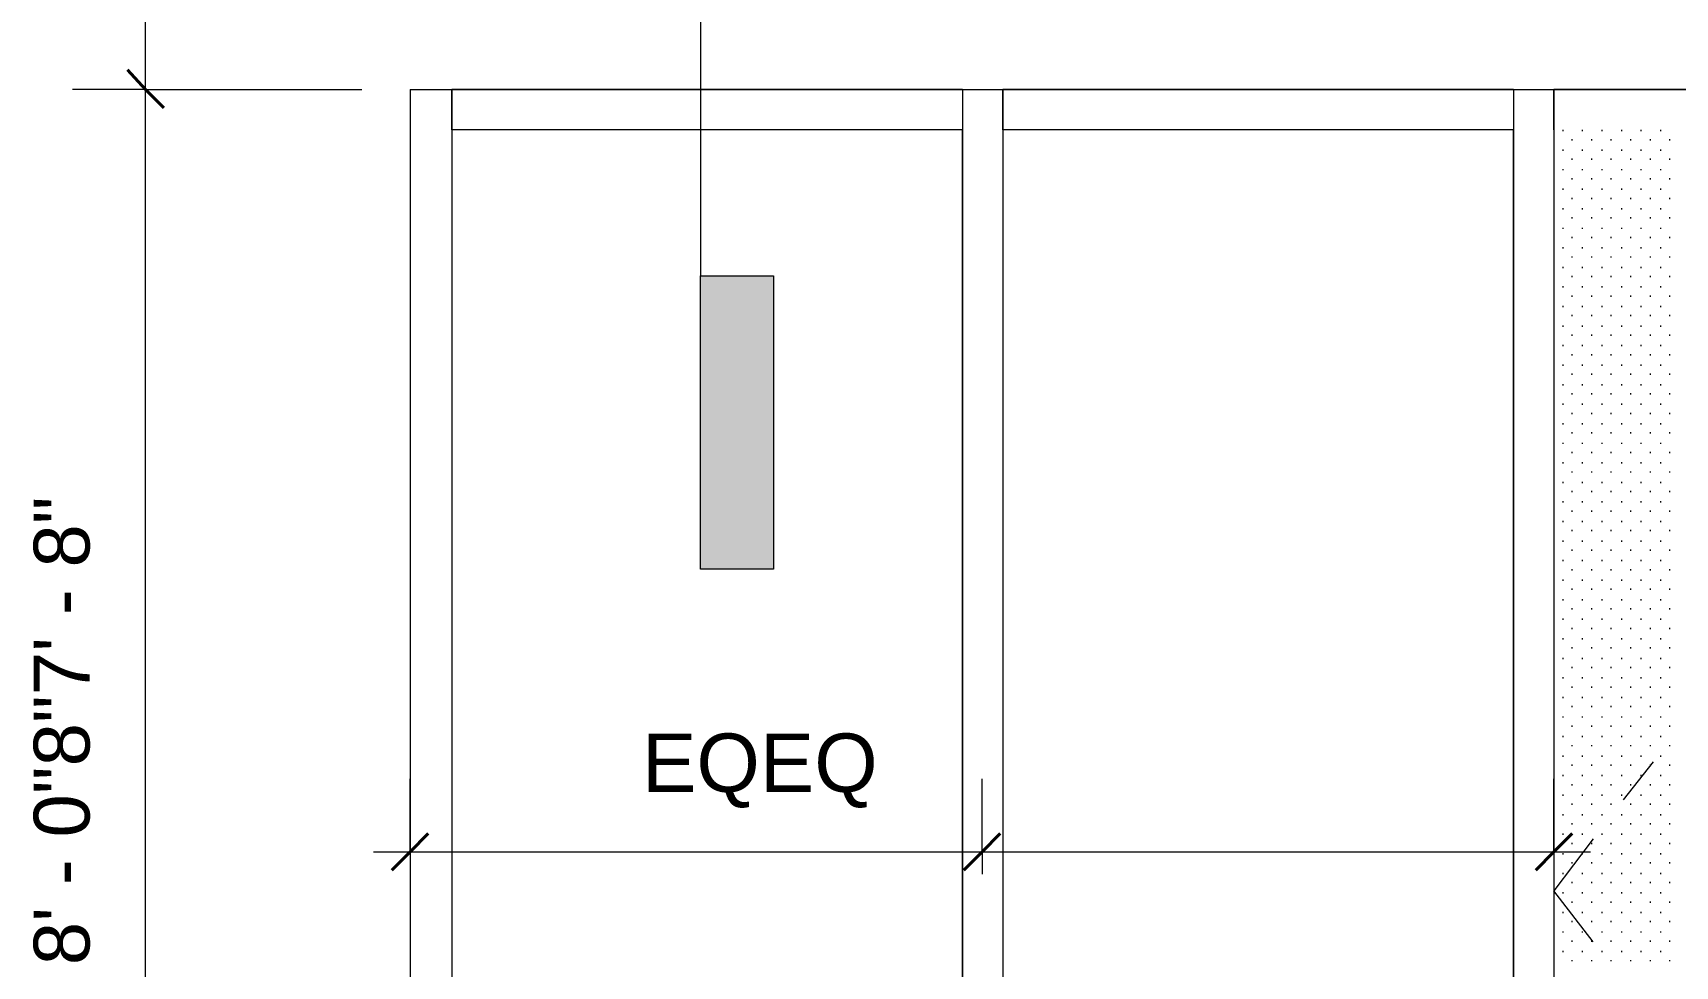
# Model space of a CAD drawing. Header units: inches. Extents: x -6061 to 13621, y -296 to 7483.
# Drawn here: x 12019.4 to 12120.3, y 392.1 to 449.4 of the extents above; entities that cross this region are included whole.
import ezdxf

# ---------------------------------------------------------------- set-up
doc = ezdxf.new("R2010")
doc.units = ezdxf.units.IN
doc.header["$MEASUREMENT"] = 0
doc.layers.get('0').update_dxf_attribs({"linetype": 'CONTINUOUS'})
doc.styles.add('Arial$001H0', font='arial.ttf')

msp = doc.modelspace()

# ---------------------------------------------------------------- hatches: boundary and pattern name
at = {"true_color": 0x000007}
msp.add_hatch(color=7, dxfattribs=at).paths.add_polyline_path([(12060.41818, 416.48877), (12064.90325, 416.48877), (12064.90325, 434.50913), (12060.41818, 434.50913)])

# ---------------------------------------------------------------- linework, layer by layer
at = {"color": 7, "linetype": 'Continuous', "lineweight": 9, "true_color": 0x000007}
for p, q in [((12060.41818, 468.14714), (12060.41818, 434.50913)), ((12026.29963, 445.96207), (12026.29963, 453.97112)), ((12026.29963, 445.96207), (12021.81456, 445.96207)), ((12026.29963, 347.69103), (12026.29963, 445.96207)), ((12026.29963, 445.96207), (12039.59465, 445.96207)), ((12042.558, 445.96207), (12045.1209, 445.96207)), ((12042.558, 445.96207), (12042.558, 349.93356)), ((12045.1209, 443.47926), (12045.1209, 445.96207)), ((12076.51637, 445.96207), (12045.1209, 445.96207)), ((12045.1209, 445.96207), (12045.1209, 349.93356)), ((12076.51637, 445.96207), (12076.51637, 443.47926)), ((12076.51637, 445.96207), (12078.99918, 445.96207)), ((12076.51637, 445.96207), (12076.51637, 349.93356)), ((12078.99918, 443.47926), (12078.99918, 445.96207)), ((12110.39465, 445.96207), (12078.99918, 445.96207)), ((12078.99918, 445.96207), (12078.99918, 349.93356)), ((12110.39465, 445.96207), (12112.87746, 445.96207)), ((12110.39465, 445.96207), (12110.39465, 349.93356)), ((12110.39465, 445.96207), (12110.39465, 443.47926)), ((12112.87746, 443.47926), (12112.87746, 445.96207)), ((12148.91818, 445.96207), (12112.87746, 445.96207)), ((12112.87746, 445.96207), (12112.87746, 349.93356)), ((12076.51637, 443.47926), (12045.1209, 443.47926)), ((12076.51637, 443.47926), (12045.1209, 443.47926)), ((12045.1209, 443.47926), (12045.1209, 352.49646)), ((12076.51637, 352.49646), (12076.51637, 443.47926)), ((12110.39465, 443.47926), (12078.99918, 443.47926)), ((12078.99918, 443.47926), (12078.99918, 352.49646)), ((12110.39465, 443.47926), (12078.99918, 443.47926)), ((12110.39465, 352.49646), (12110.39465, 443.47926)), ((12112.87746, 443.47926), (12112.87746, 349.93356)), ((12060.41818, 416.48877), (12060.41818, 434.50913)), ((12060.41818, 434.50913), (12064.90325, 434.50913)), ((12064.90325, 434.50913), (12064.90325, 416.48877)), ((12064.90325, 416.48877), (12060.41818, 416.48877)), ((12118.96433, 404.63537), (12117.12225, 402.31275)), ((12042.558, 399.10913), (12042.558, 403.5942)), ((12077.71773, 399.10913), (12077.71773, 403.5942)), ((12112.87746, 399.10913), (12112.87746, 403.5942)), ((12115.28017, 399.91003), (12112.87746, 396.70641)), ((12040.31547, 399.10913), (12077.71773, 399.10913)), ((12042.558, 399.10913), (12042.558, 397.74759)), ((12077.71773, 399.10913), (12115.11999, 399.10913)), ((12077.71773, 399.10913), (12077.71773, 397.74759)), ((12112.87746, 399.10913), (12112.87746, 397.74759)), ((12115.28017, 393.58288), (12112.87746, 396.70641))]:
    msp.add_line(p, q, dxfattribs=at)
at = {"color": 7, "linetype": 'Continuous', "lineweight": 40, "true_color": 0x000007}
for p, q in [((12026.29963, 445.96207), (12025.17836, 447.16343)), ((12026.29963, 445.96207), (12027.4209, 444.8408)), ((12042.558, 399.10913), (12043.67927, 400.23039)), ((12077.71773, 399.10913), (12078.839, 400.23039)), ((12112.87746, 399.10913), (12113.99872, 400.23039)), ((12042.558, 399.10913), (12041.43673, 397.98786)), ((12077.71773, 399.10913), (12076.59646, 397.98786)), ((12112.87746, 399.10913), (12111.75619, 397.98786))]:
    msp.add_line(p, q, dxfattribs=at)
at = {"color": 7, "linetype": 'Continuous', "lineweight": 18, "true_color": 0x000007}
for q in [(12219.07746, 445.96207), (12042.558, 349.93356)]:
    msp.add_line((12042.558, 445.96207), q, dxfattribs=at)
at = {"color": 7, "linetype": 'Continuous', "lineweight": 9, "true_color": 0xffffff}
for p, q in [((12113.43809, 443.39917), (12113.43809, 443.47926)), ((12114.63945, 443.39917), (12114.63945, 443.47926)), ((12115.84081, 443.39917), (12115.84081, 443.47926)), ((12117.04216, 443.39917), (12117.04216, 443.47926)), ((12118.24352, 443.39917), (12118.24352, 443.47926)), ((12119.44488, 443.39917), (12119.44488, 443.47926)), ((12113.43809, 442.19781), (12113.43809, 442.27791)), ((12113.99872, 442.83854), (12113.99872, 442.91863)), ((12114.63945, 442.19781), (12114.63945, 442.27791)), ((12115.20008, 442.83854), (12115.20008, 442.91863)), ((12115.84081, 442.19781), (12115.84081, 442.27791)), ((12116.40144, 442.83854), (12116.40144, 442.91863)), ((12117.04216, 442.19781), (12117.04216, 442.27791)), ((12117.6028, 442.83854), (12117.6028, 442.91863)), ((12118.24352, 442.19781), (12118.24352, 442.27791)), ((12118.80415, 442.83854), (12118.80415, 442.91863)), ((12119.44488, 442.19781), (12119.44488, 442.27791)), ((12120.00551, 442.83854), (12120.00551, 442.91863)), ((12113.99872, 441.63718), (12113.99872, 441.71727)), ((12115.20008, 441.63718), (12115.20008, 441.71727)), ((12116.40144, 441.63718), (12116.40144, 441.71727)), ((12117.6028, 441.63718), (12117.6028, 441.71727)), ((12118.80415, 441.63718), (12118.80415, 441.71727)), ((12120.00551, 441.63718), (12120.00551, 441.71727)), ((12113.43809, 440.99646), (12113.43809, 441.07655)), ((12113.99872, 440.43582), (12113.99872, 440.51591)), ((12114.63945, 440.99646), (12114.63945, 441.07655)), ((12115.20008, 440.43582), (12115.20008, 440.51591)), ((12115.84081, 440.99646), (12115.84081, 441.07655)), ((12116.40144, 440.43582), (12116.40144, 440.51591)), ((12117.04216, 440.99646), (12117.04216, 441.07655)), ((12117.6028, 440.43582), (12117.6028, 440.51591)), ((12118.24352, 440.99646), (12118.24352, 441.07655)), ((12118.80415, 440.43582), (12118.80415, 440.51591)), ((12119.44488, 440.99646), (12119.44488, 441.07655)), ((12120.00551, 440.43582), (12120.00551, 440.51591)), ((12113.43809, 439.7951), (12113.43809, 439.87519)), ((12113.99872, 439.23447), (12113.99872, 439.31456)), ((12114.63945, 439.7951), (12114.63945, 439.87519)), ((12115.20008, 439.23447), (12115.20008, 439.31456)), ((12115.84081, 439.7951), (12115.84081, 439.87519)), ((12116.40144, 439.23447), (12116.40144, 439.31456)), ((12117.04216, 439.7951), (12117.04216, 439.87519)), ((12117.6028, 439.23447), (12117.6028, 439.31456)), ((12118.24352, 439.7951), (12118.24352, 439.87519)), ((12118.80415, 439.23447), (12118.80415, 439.31456)), ((12119.44488, 439.7951), (12119.44488, 439.87519)), ((12120.00551, 439.23447), (12120.00551, 439.31456)), ((12113.43809, 438.59374), (12113.43809, 438.67383)), ((12114.63945, 438.59374), (12114.63945, 438.67383)), ((12115.84081, 438.59374), (12115.84081, 438.67383)), ((12117.04216, 438.59374), (12117.04216, 438.67383)), ((12118.24352, 438.59374), (12118.24352, 438.67383)), ((12119.44488, 438.59374), (12119.44488, 438.67383)), ((12113.43809, 437.39239), (12113.43809, 437.47248)), ((12113.99872, 438.03311), (12113.99872, 438.1132)), ((12114.63945, 437.39239), (12114.63945, 437.47248)), ((12115.20008, 438.03311), (12115.20008, 438.1132)), ((12115.84081, 437.39239), (12115.84081, 437.47248)), ((12116.40144, 438.03311), (12116.40144, 438.1132)), ((12117.04216, 437.39239), (12117.04216, 437.47248)), ((12117.6028, 438.03311), (12117.6028, 438.1132)), ((12118.24352, 437.39239), (12118.24352, 437.47248)), ((12118.80415, 438.03311), (12118.80415, 438.1132)), ((12119.44488, 437.39239), (12119.44488, 437.47248)), ((12120.00551, 438.03311), (12120.00551, 438.1132)), ((12113.43809, 436.19103), (12113.43809, 436.27112)), ((12113.99872, 436.83175), (12113.99872, 436.91184)), ((12114.63945, 436.19103), (12114.63945, 436.27112)), ((12115.20008, 436.83175), (12115.20008, 436.91184)), ((12115.84081, 436.19103), (12115.84081, 436.27112)), ((12116.40144, 436.83175), (12116.40144, 436.91184)), ((12117.04216, 436.19103), (12117.04216, 436.27112)), ((12117.6028, 436.83175), (12117.6028, 436.91184)), ((12118.24352, 436.19103), (12118.24352, 436.27112)), ((12118.80415, 436.83175), (12118.80415, 436.91184)), ((12119.44488, 436.19103), (12119.44488, 436.27112)), ((12120.00551, 436.83175), (12120.00551, 436.91184)), ((12113.99872, 435.63039), (12113.99872, 435.71048)), ((12115.20008, 435.63039), (12115.20008, 435.71048)), ((12116.40144, 435.63039), (12116.40144, 435.71048)), ((12117.6028, 435.63039), (12117.6028, 435.71048)), ((12118.80415, 435.63039), (12118.80415, 435.71048)), ((12120.00551, 435.63039), (12120.00551, 435.71048)), ((12113.43809, 434.98967), (12113.43809, 435.06976)), ((12113.99872, 434.42904), (12113.99872, 434.50913)), ((12114.63945, 434.98967), (12114.63945, 435.06976)), ((12115.20008, 434.42904), (12115.20008, 434.50913)), ((12115.84081, 434.98967), (12115.84081, 435.06976)), ((12116.40144, 434.42904), (12116.40144, 434.50913)), ((12117.04216, 434.98967), (12117.04216, 435.06976)), ((12117.6028, 434.42904), (12117.6028, 434.50913)), ((12118.24352, 434.98967), (12118.24352, 435.06976)), ((12118.80415, 434.42904), (12118.80415, 434.50913)), ((12119.44488, 434.98967), (12119.44488, 435.06976)), ((12120.00551, 434.42904), (12120.00551, 434.50913)), ((12113.43809, 433.78831), (12113.43809, 433.8684)), ((12113.99872, 433.22768), (12113.99872, 433.30777)), ((12114.63945, 433.78831), (12114.63945, 433.8684)), ((12115.20008, 433.22768), (12115.20008, 433.30777)), ((12115.84081, 433.78831), (12115.84081, 433.8684)), ((12116.40144, 433.22768), (12116.40144, 433.30777)), ((12117.04216, 433.78831), (12117.04216, 433.8684)), ((12117.6028, 433.22768), (12117.6028, 433.30777)), ((12118.24352, 433.78831), (12118.24352, 433.8684)), ((12118.80415, 433.22768), (12118.80415, 433.30777)), ((12119.44488, 433.78831), (12119.44488, 433.8684)), ((12120.00551, 433.22768), (12120.00551, 433.30777)), ((12113.43809, 432.58696), (12113.43809, 432.66705)), ((12113.99872, 432.02632), (12113.99872, 432.10641)), ((12114.63945, 432.58696), (12114.63945, 432.66705)), ((12115.20008, 432.02632), (12115.20008, 432.10641)), ((12115.84081, 432.58696), (12115.84081, 432.66705)), ((12116.40144, 432.02632), (12116.40144, 432.10641)), ((12117.04216, 432.58696), (12117.04216, 432.66705)), ((12117.6028, 432.02632), (12117.6028, 432.10641)), ((12118.24352, 432.58696), (12118.24352, 432.66705)), ((12118.80415, 432.02632), (12118.80415, 432.10641)), ((12119.44488, 432.58696), (12119.44488, 432.66705)), ((12120.00551, 432.02632), (12120.00551, 432.10641)), ((12113.43809, 431.3856), (12113.43809, 431.46569)), ((12114.63945, 431.3856), (12114.63945, 431.46569)), ((12115.84081, 431.3856), (12115.84081, 431.46569)), ((12117.04216, 431.3856), (12117.04216, 431.46569)), ((12118.24352, 431.3856), (12118.24352, 431.46569)), ((12119.44488, 431.3856), (12119.44488, 431.46569)), ((12113.43809, 430.18424), (12113.43809, 430.26433)), ((12113.99872, 430.82496), (12113.99872, 430.90505)), ((12114.63945, 430.18424), (12114.63945, 430.26433)), ((12115.20008, 430.82496), (12115.20008, 430.90505)), ((12115.84081, 430.18424), (12115.84081, 430.26433)), ((12116.40144, 430.82496), (12116.40144, 430.90505)), ((12117.04216, 430.18424), (12117.04216, 430.26433)), ((12117.6028, 430.82496), (12117.6028, 430.90505)), ((12118.24352, 430.18424), (12118.24352, 430.26433)), ((12118.80415, 430.82496), (12118.80415, 430.90505)), ((12119.44488, 430.18424), (12119.44488, 430.26433)), ((12120.00551, 430.82496), (12120.00551, 430.90505)), ((12113.99872, 429.62361), (12113.99872, 429.7037)), ((12115.20008, 429.62361), (12115.20008, 429.7037)), ((12116.40144, 429.62361), (12116.40144, 429.7037)), ((12117.6028, 429.62361), (12117.6028, 429.7037)), ((12118.80415, 429.62361), (12118.80415, 429.7037)), ((12120.00551, 429.62361), (12120.00551, 429.7037)), ((12113.43809, 428.98288), (12113.43809, 429.06297)), ((12113.99872, 428.42225), (12113.99872, 428.50234)), ((12114.63945, 428.98288), (12114.63945, 429.06297)), ((12115.20008, 428.42225), (12115.20008, 428.50234)), ((12115.84081, 428.98288), (12115.84081, 429.06297)), ((12116.40144, 428.42225), (12116.40144, 428.50234)), ((12117.04216, 428.98288), (12117.04216, 429.06297)), ((12117.6028, 428.42225), (12117.6028, 428.50234)), ((12118.24352, 428.98288), (12118.24352, 429.06297)), ((12118.80415, 428.42225), (12118.80415, 428.50234)), ((12119.44488, 428.98288), (12119.44488, 429.06297)), ((12120.00551, 428.42225), (12120.00551, 428.50234)), ((12113.43809, 427.78153), (12113.43809, 427.86162)), ((12113.99872, 427.22089), (12113.99872, 427.30098)), ((12114.63945, 427.78153), (12114.63945, 427.86162)), ((12115.20008, 427.22089), (12115.20008, 427.30098)), ((12115.84081, 427.78153), (12115.84081, 427.86162)), ((12116.40144, 427.22089), (12116.40144, 427.30098)), ((12117.04216, 427.78153), (12117.04216, 427.86162)), ((12117.6028, 427.22089), (12117.6028, 427.30098)), ((12118.24352, 427.78153), (12118.24352, 427.86162)), ((12118.80415, 427.22089), (12118.80415, 427.30098)), ((12119.44488, 427.78153), (12119.44488, 427.86162)), ((12120.00551, 427.22089), (12120.00551, 427.30098)), ((12113.43809, 426.58017), (12113.43809, 426.66026)), ((12113.99872, 426.01953), (12113.99872, 426.09962)), ((12114.63945, 426.58017), (12114.63945, 426.66026)), ((12115.20008, 426.01953), (12115.20008, 426.09962)), ((12115.84081, 426.58017), (12115.84081, 426.66026)), ((12116.40144, 426.01953), (12116.40144, 426.09962)), ((12117.04216, 426.58017), (12117.04216, 426.66026)), ((12117.6028, 426.01953), (12117.6028, 426.09962)), ((12118.24352, 426.58017), (12118.24352, 426.66026)), ((12118.80415, 426.01953), (12118.80415, 426.09962)), ((12119.44488, 426.58017), (12119.44488, 426.66026)), ((12120.00551, 426.01953), (12120.00551, 426.09962)), ((12113.43809, 425.37881), (12113.43809, 425.4589)), ((12114.63945, 425.37881), (12114.63945, 425.4589)), ((12115.84081, 425.37881), (12115.84081, 425.4589)), ((12117.04216, 425.37881), (12117.04216, 425.4589)), ((12118.24352, 425.37881), (12118.24352, 425.4589)), ((12119.44488, 425.37881), (12119.44488, 425.4589)), ((12113.43809, 424.17745), (12113.43809, 424.25754)), ((12113.99872, 424.81818), (12113.99872, 424.89827)), ((12114.63945, 424.17745), (12114.63945, 424.25754)), ((12115.20008, 424.81818), (12115.20008, 424.89827)), ((12115.84081, 424.17745), (12115.84081, 424.25754)), ((12116.40144, 424.81818), (12116.40144, 424.89827)), ((12117.04216, 424.17745), (12117.04216, 424.25754)), ((12117.6028, 424.81818), (12117.6028, 424.89827)), ((12118.24352, 424.17745), (12118.24352, 424.25754)), ((12118.80415, 424.81818), (12118.80415, 424.89827)), ((12119.44488, 424.17745), (12119.44488, 424.25754)), ((12120.00551, 424.81818), (12120.00551, 424.89827)), ((12113.43809, 422.9761), (12113.43809, 423.05619)), ((12113.99872, 423.61682), (12113.99872, 423.69691)), ((12114.63945, 422.9761), (12114.63945, 423.05619)), ((12115.20008, 423.61682), (12115.20008, 423.69691)), ((12115.84081, 422.9761), (12115.84081, 423.05619)), ((12116.40144, 423.61682), (12116.40144, 423.69691)), ((12117.04216, 422.9761), (12117.04216, 423.05619)), ((12117.6028, 423.61682), (12117.6028, 423.69691)), ((12118.24352, 422.9761), (12118.24352, 423.05619)), ((12118.80415, 423.61682), (12118.80415, 423.69691)), ((12119.44488, 422.9761), (12119.44488, 423.05619)), ((12120.00551, 423.61682), (12120.00551, 423.69691)), ((12113.99872, 422.41546), (12113.99872, 422.49555)), ((12115.20008, 422.41546), (12115.20008, 422.49555)), ((12116.40144, 422.41546), (12116.40144, 422.49555)), ((12117.6028, 422.41546), (12117.6028, 422.49555)), ((12118.80415, 422.41546), (12118.80415, 422.49555)), ((12120.00551, 422.41546), (12120.00551, 422.49555)), ((12113.43809, 421.77474), (12113.43809, 421.85483)), ((12113.99872, 421.2141), (12113.99872, 421.2942)), ((12114.63945, 421.77474), (12114.63945, 421.85483)), ((12115.20008, 421.2141), (12115.20008, 421.2942)), ((12115.84081, 421.77474), (12115.84081, 421.85483)), ((12116.40144, 421.2141), (12116.40144, 421.2942)), ((12117.04216, 421.77474), (12117.04216, 421.85483)), ((12117.6028, 421.2141), (12117.6028, 421.2942)), ((12118.24352, 421.77474), (12118.24352, 421.85483)), ((12118.80415, 421.2141), (12118.80415, 421.2942)), ((12119.44488, 421.77474), (12119.44488, 421.85483)), ((12120.00551, 421.2141), (12120.00551, 421.2942)), ((12113.43809, 420.57338), (12113.43809, 420.65347)), ((12113.99872, 420.01275), (12113.99872, 420.09284)), ((12114.63945, 420.57338), (12114.63945, 420.65347)), ((12115.20008, 420.01275), (12115.20008, 420.09284)), ((12115.84081, 420.57338), (12115.84081, 420.65347)), ((12116.40144, 420.01275), (12116.40144, 420.09284)), ((12117.04216, 420.57338), (12117.04216, 420.65347)), ((12117.6028, 420.01275), (12117.6028, 420.09284)), ((12118.24352, 420.57338), (12118.24352, 420.65347)), ((12118.80415, 420.01275), (12118.80415, 420.09284)), ((12119.44488, 420.57338), (12119.44488, 420.65347)), ((12120.00551, 420.01275), (12120.00551, 420.09284)), ((12113.43809, 419.37202), (12113.43809, 419.45211)), ((12114.63945, 419.37202), (12114.63945, 419.45211)), ((12115.84081, 419.37202), (12115.84081, 419.45211)), ((12117.04216, 419.37202), (12117.04216, 419.45211)), ((12118.24352, 419.37202), (12118.24352, 419.45211)), ((12119.44488, 419.37202), (12119.44488, 419.45211)), ((12113.43809, 418.17067), (12113.43809, 418.25076)), ((12113.99872, 418.81139), (12113.99872, 418.89148)), ((12114.63945, 418.17067), (12114.63945, 418.25076)), ((12115.20008, 418.81139), (12115.20008, 418.89148)), ((12115.84081, 418.17067), (12115.84081, 418.25076)), ((12116.40144, 418.81139), (12116.40144, 418.89148)), ((12117.04216, 418.17067), (12117.04216, 418.25076)), ((12117.6028, 418.81139), (12117.6028, 418.89148)), ((12118.24352, 418.17067), (12118.24352, 418.25076)), ((12118.80415, 418.81139), (12118.80415, 418.89148)), ((12119.44488, 418.17067), (12119.44488, 418.25076)), ((12120.00551, 418.81139), (12120.00551, 418.89148)), ((12113.43809, 416.96931), (12113.43809, 417.0494)), ((12113.99872, 417.61003), (12113.99872, 417.69012)), ((12114.63945, 416.96931), (12114.63945, 417.0494)), ((12115.20008, 417.61003), (12115.20008, 417.69012)), ((12115.84081, 416.96931), (12115.84081, 417.0494)), ((12116.40144, 417.61003), (12116.40144, 417.69012)), ((12117.04216, 416.96931), (12117.04216, 417.0494)), ((12117.6028, 417.61003), (12117.6028, 417.69012)), ((12118.24352, 416.96931), (12118.24352, 417.0494)), ((12118.80415, 417.61003), (12118.80415, 417.69012)), ((12119.44488, 416.96931), (12119.44488, 417.0494)), ((12120.00551, 417.61003), (12120.00551, 417.69012)), ((12113.99872, 416.40867), (12113.99872, 416.48877)), ((12115.20008, 416.40867), (12115.20008, 416.48877)), ((12116.40144, 416.40867), (12116.40144, 416.48877)), ((12117.6028, 416.40867), (12117.6028, 416.48877)), ((12118.80415, 416.40867), (12118.80415, 416.48877)), ((12120.00551, 416.40867), (12120.00551, 416.48877)), ((12113.43809, 415.76795), (12113.43809, 415.84804)), ((12113.99872, 415.20732), (12113.99872, 415.28741)), ((12114.63945, 415.76795), (12114.63945, 415.84804)), ((12115.20008, 415.20732), (12115.20008, 415.28741)), ((12115.84081, 415.76795), (12115.84081, 415.84804)), ((12116.40144, 415.20732), (12116.40144, 415.28741)), ((12117.04216, 415.76795), (12117.04216, 415.84804)), ((12117.6028, 415.20732), (12117.6028, 415.28741)), ((12118.24352, 415.76795), (12118.24352, 415.84804)), ((12118.80415, 415.20732), (12118.80415, 415.28741)), ((12119.44488, 415.76795), (12119.44488, 415.84804)), ((12120.00551, 415.20732), (12120.00551, 415.28741)), ((12113.43809, 414.56659), (12113.43809, 414.64668)), ((12113.99872, 414.00596), (12113.99872, 414.08605)), ((12114.63945, 414.56659), (12114.63945, 414.64668)), ((12115.20008, 414.00596), (12115.20008, 414.08605)), ((12115.84081, 414.56659), (12115.84081, 414.64668)), ((12116.40144, 414.00596), (12116.40144, 414.08605)), ((12117.04216, 414.56659), (12117.04216, 414.64668)), ((12117.6028, 414.00596), (12117.6028, 414.08605)), ((12118.24352, 414.56659), (12118.24352, 414.64668)), ((12118.80415, 414.00596), (12118.80415, 414.08605)), ((12119.44488, 414.56659), (12119.44488, 414.64668)), ((12120.00551, 414.00596), (12120.00551, 414.08605)), ((12113.43809, 413.36524), (12113.43809, 413.44533)), ((12114.63945, 413.36524), (12114.63945, 413.44533)), ((12115.84081, 413.36524), (12115.84081, 413.44533)), ((12117.04216, 413.36524), (12117.04216, 413.44533)), ((12118.24352, 413.36524), (12118.24352, 413.44533)), ((12119.44488, 413.36524), (12119.44488, 413.44533)), ((12113.43809, 412.16388), (12113.43809, 412.24397)), ((12113.99872, 412.8046), (12113.99872, 412.88469)), ((12114.63945, 412.16388), (12114.63945, 412.24397)), ((12115.20008, 412.8046), (12115.20008, 412.88469)), ((12115.84081, 412.16388), (12115.84081, 412.24397)), ((12116.40144, 412.8046), (12116.40144, 412.88469)), ((12117.04216, 412.16388), (12117.04216, 412.24397)), ((12117.6028, 412.8046), (12117.6028, 412.88469)), ((12118.24352, 412.16388), (12118.24352, 412.24397)), ((12118.80415, 412.8046), (12118.80415, 412.88469)), ((12119.44488, 412.16388), (12119.44488, 412.24397)), ((12120.00551, 412.8046), (12120.00551, 412.88469)), ((12113.43809, 410.96252), (12113.43809, 411.04261)), ((12113.99872, 411.60324), (12113.99872, 411.68334)), ((12114.63945, 410.96252), (12114.63945, 411.04261)), ((12115.20008, 411.60324), (12115.20008, 411.68334)), ((12115.84081, 410.96252), (12115.84081, 411.04261)), ((12116.40144, 411.60324), (12116.40144, 411.68334)), ((12117.04216, 410.96252), (12117.04216, 411.04261)), ((12117.6028, 411.60324), (12117.6028, 411.68334)), ((12118.24352, 410.96252), (12118.24352, 411.04261)), ((12118.80415, 411.60324), (12118.80415, 411.68334)), ((12119.44488, 410.96252), (12119.44488, 411.04261)), ((12120.00551, 411.60324), (12120.00551, 411.68334)), ((12113.99872, 410.40189), (12113.99872, 410.48198)), ((12115.20008, 410.40189), (12115.20008, 410.48198)), ((12116.40144, 410.40189), (12116.40144, 410.48198)), ((12117.6028, 410.40189), (12117.6028, 410.48198)), ((12118.80415, 410.40189), (12118.80415, 410.48198)), ((12120.00551, 410.40189), (12120.00551, 410.48198)), ((12113.43809, 409.76116), (12113.43809, 409.84125)), ((12113.99872, 409.20053), (12113.99872, 409.28062)), ((12114.63945, 409.76116), (12114.63945, 409.84125)), ((12115.20008, 409.20053), (12115.20008, 409.28062)), ((12115.84081, 409.76116), (12115.84081, 409.84125)), ((12116.40144, 409.20053), (12116.40144, 409.28062)), ((12117.04216, 409.76116), (12117.04216, 409.84125)), ((12117.6028, 409.20053), (12117.6028, 409.28062)), ((12118.24352, 409.76116), (12118.24352, 409.84125)), ((12118.80415, 409.20053), (12118.80415, 409.28062)), ((12119.44488, 409.76116), (12119.44488, 409.84125)), ((12120.00551, 409.20053), (12120.00551, 409.28062)), ((12113.43809, 408.55981), (12113.43809, 408.6399)), ((12113.99872, 407.99917), (12113.99872, 408.07926)), ((12114.63945, 408.55981), (12114.63945, 408.6399)), ((12115.20008, 407.99917), (12115.20008, 408.07926)), ((12115.84081, 408.55981), (12115.84081, 408.6399)), ((12116.40144, 407.99917), (12116.40144, 408.07926)), ((12117.04216, 408.55981), (12117.04216, 408.6399)), ((12117.6028, 407.99917), (12117.6028, 408.07926)), ((12118.24352, 408.55981), (12118.24352, 408.6399)), ((12118.80415, 407.99917), (12118.80415, 408.07926)), ((12119.44488, 408.55981), (12119.44488, 408.6399)), ((12120.00551, 407.99917), (12120.00551, 408.07926)), ((12113.43809, 407.35845), (12113.43809, 407.43854)), ((12113.99872, 406.79781), (12113.99872, 406.87791)), ((12114.63945, 407.35845), (12114.63945, 407.43854)), ((12115.20008, 406.79781), (12115.20008, 406.87791)), ((12115.84081, 407.35845), (12115.84081, 407.43854)), ((12116.40144, 406.79781), (12116.40144, 406.87791)), ((12117.04216, 407.35845), (12117.04216, 407.43854)), ((12117.6028, 406.79781), (12117.6028, 406.87791)), ((12118.24352, 407.35845), (12118.24352, 407.43854)), ((12118.80415, 406.79781), (12118.80415, 406.87791)), ((12119.44488, 407.35845), (12119.44488, 407.43854)), ((12120.00551, 406.79781), (12120.00551, 406.87791)), ((12113.43809, 406.15709), (12113.43809, 406.23718)), ((12114.63945, 406.15709), (12114.63945, 406.23718)), ((12115.84081, 406.15709), (12115.84081, 406.23718)), ((12117.04216, 406.15709), (12117.04216, 406.23718)), ((12118.24352, 406.15709), (12118.24352, 406.23718)), ((12119.44488, 406.15709), (12119.44488, 406.23718)), ((12113.43809, 404.95573), (12113.43809, 405.03582)), ((12113.99872, 405.59646), (12113.99872, 405.67655)), ((12114.63945, 404.95573), (12114.63945, 405.03582)), ((12115.20008, 405.59646), (12115.20008, 405.67655)), ((12115.84081, 404.95573), (12115.84081, 405.03582)), ((12116.40144, 405.59646), (12116.40144, 405.67655)), ((12117.04216, 404.95573), (12117.04216, 405.03582)), ((12117.6028, 405.59646), (12117.6028, 405.67655)), ((12118.24352, 404.95573), (12118.24352, 405.03582)), ((12118.80415, 405.59646), (12118.80415, 405.67655)), ((12119.44488, 404.95573), (12119.44488, 405.03582)), ((12120.00551, 405.59646), (12120.00551, 405.67655)), ((12113.43809, 403.75438), (12113.43809, 403.83447)), ((12113.99872, 404.3951), (12113.99872, 404.47519)), ((12114.63945, 403.75438), (12114.63945, 403.83447)), ((12115.20008, 404.3951), (12115.20008, 404.47519)), ((12115.84081, 403.75438), (12115.84081, 403.83447)), ((12116.40144, 404.3951), (12116.40144, 404.47519)), ((12117.04216, 403.75438), (12117.04216, 403.83447)), ((12117.6028, 404.3951), (12117.6028, 404.47519)), ((12118.24352, 403.75438), (12118.24352, 403.83447)), ((12118.80415, 404.3951), (12118.80415, 404.47519)), ((12119.44488, 403.75438), (12119.44488, 403.83447)), ((12120.00551, 404.3951), (12120.00551, 404.47519)), ((12113.99872, 403.19374), (12113.99872, 403.27383)), ((12115.20008, 403.19374), (12115.20008, 403.27383)), ((12116.40144, 403.19374), (12116.40144, 403.27383)), ((12117.6028, 403.19374), (12117.6028, 403.27383)), ((12118.80415, 403.19374), (12118.80415, 403.27383)), ((12120.00551, 403.19374), (12120.00551, 403.27383)), ((12113.43809, 402.55302), (12113.43809, 402.63311)), ((12113.99872, 401.99239), (12113.99872, 402.07248)), ((12114.63945, 402.55302), (12114.63945, 402.63311)), ((12115.20008, 401.99239), (12115.20008, 402.07248)), ((12115.84081, 402.55302), (12115.84081, 402.63311)), ((12116.40144, 401.99239), (12116.40144, 402.07248)), ((12117.04216, 402.55302), (12117.04216, 402.63311)), ((12117.6028, 401.99239), (12117.6028, 402.07248)), ((12118.24352, 402.55302), (12118.24352, 402.63311)), ((12118.80415, 401.99239), (12118.80415, 402.07248)), ((12119.44488, 402.55302), (12119.44488, 402.63311)), ((12120.00551, 401.99239), (12120.00551, 402.07248)), ((12113.43809, 401.35166), (12113.43809, 401.43175)), ((12113.99872, 400.79103), (12113.99872, 400.87112)), ((12114.63945, 401.35166), (12114.63945, 401.43175)), ((12115.20008, 400.79103), (12115.20008, 400.87112)), ((12115.84081, 401.35166), (12115.84081, 401.43175)), ((12116.40144, 400.79103), (12116.40144, 400.87112)), ((12117.04216, 401.35166), (12117.04216, 401.43175)), ((12117.6028, 400.79103), (12117.6028, 400.87112)), ((12118.24352, 401.35166), (12118.24352, 401.43175)), ((12118.80415, 400.79103), (12118.80415, 400.87112)), ((12119.44488, 401.35166), (12119.44488, 401.43175)), ((12120.00551, 400.79103), (12120.00551, 400.87112)), ((12113.43809, 400.1503), (12113.43809, 400.23039)), ((12114.63945, 400.1503), (12114.63945, 400.23039)), ((12115.84081, 400.1503), (12115.84081, 400.23039)), ((12117.04216, 400.1503), (12117.04216, 400.23039)), ((12118.24352, 400.1503), (12118.24352, 400.23039)), ((12119.44488, 400.1503), (12119.44488, 400.23039)), ((12113.43809, 398.94895), (12113.43809, 399.02904)), ((12113.99872, 399.58967), (12113.99872, 399.66976)), ((12114.63945, 398.94895), (12114.63945, 399.02904)), ((12115.20008, 399.58967), (12115.20008, 399.66976)), ((12115.84081, 398.94895), (12115.84081, 399.02904)), ((12116.40144, 399.58967), (12116.40144, 399.66976)), ((12117.04216, 398.94895), (12117.04216, 399.02904)), ((12117.6028, 399.58967), (12117.6028, 399.66976)), ((12118.24352, 398.94895), (12118.24352, 399.02904)), ((12118.80415, 399.58967), (12118.80415, 399.66976)), ((12119.44488, 398.94895), (12119.44488, 399.02904)), ((12120.00551, 399.58967), (12120.00551, 399.66976)), ((12113.43809, 397.74759), (12113.43809, 397.82768)), ((12113.99872, 398.38831), (12113.99872, 398.4684)), ((12114.63945, 397.74759), (12114.63945, 397.82768)), ((12115.20008, 398.38831), (12115.20008, 398.4684)), ((12115.84081, 397.74759), (12115.84081, 397.82768)), ((12116.40144, 398.38831), (12116.40144, 398.4684)), ((12117.04216, 397.74759), (12117.04216, 397.82768)), ((12117.6028, 398.38831), (12117.6028, 398.4684)), ((12118.24352, 397.74759), (12118.24352, 397.82768)), ((12118.80415, 398.38831), (12118.80415, 398.4684)), ((12119.44488, 397.74759), (12119.44488, 397.82768)), ((12120.00551, 398.38831), (12120.00551, 398.4684)), ((12113.99872, 397.18696), (12113.99872, 397.26705)), ((12115.20008, 397.18696), (12115.20008, 397.26705)), ((12116.40144, 397.18696), (12116.40144, 397.26705)), ((12117.6028, 397.18696), (12117.6028, 397.26705)), ((12118.80415, 397.18696), (12118.80415, 397.26705)), ((12120.00551, 397.18696), (12120.00551, 397.26705)), ((12113.43809, 396.54623), (12113.43809, 396.62632)), ((12113.99872, 395.9856), (12113.99872, 396.06569)), ((12114.63945, 396.54623), (12114.63945, 396.62632)), ((12115.20008, 395.9856), (12115.20008, 396.06569)), ((12115.84081, 396.54623), (12115.84081, 396.62632)), ((12116.40144, 395.9856), (12116.40144, 396.06569)), ((12117.04216, 396.54623), (12117.04216, 396.62632)), ((12117.6028, 395.9856), (12117.6028, 396.06569)), ((12118.24352, 396.54623), (12118.24352, 396.62632)), ((12118.80415, 395.9856), (12118.80415, 396.06569)), ((12119.44488, 396.54623), (12119.44488, 396.62632)), ((12120.00551, 395.9856), (12120.00551, 396.06569)), ((12113.43809, 395.34487), (12113.43809, 395.42496)), ((12113.99872, 394.78424), (12113.99872, 394.86433)), ((12114.63945, 395.34487), (12114.63945, 395.42496)), ((12115.20008, 394.78424), (12115.20008, 394.86433)), ((12115.84081, 395.34487), (12115.84081, 395.42496)), ((12116.40144, 394.78424), (12116.40144, 394.86433)), ((12117.04216, 395.34487), (12117.04216, 395.42496)), ((12117.6028, 394.78424), (12117.6028, 394.86433)), ((12118.24352, 395.34487), (12118.24352, 395.42496)), ((12118.80415, 394.78424), (12118.80415, 394.86433)), ((12119.44488, 395.34487), (12119.44488, 395.42496)), ((12120.00551, 394.78424), (12120.00551, 394.86433)), ((12113.43809, 394.14352), (12113.43809, 394.22361)), ((12114.63945, 394.14352), (12114.63945, 394.22361)), ((12115.84081, 394.14352), (12115.84081, 394.22361)), ((12117.04216, 394.14352), (12117.04216, 394.22361)), ((12118.24352, 394.14352), (12118.24352, 394.22361)), ((12119.44488, 394.14352), (12119.44488, 394.22361)), ((12113.43809, 392.94216), (12113.43809, 393.02225)), ((12113.99872, 393.58288), (12113.99872, 393.66297)), ((12114.63945, 392.94216), (12114.63945, 393.02225)), ((12115.20008, 393.58288), (12115.20008, 393.66297)), ((12115.84081, 392.94216), (12115.84081, 393.02225)), ((12116.40144, 393.58288), (12116.40144, 393.66297)), ((12117.04216, 392.94216), (12117.04216, 393.02225)), ((12117.6028, 393.58288), (12117.6028, 393.66297)), ((12118.24352, 392.94216), (12118.24352, 393.02225)), ((12118.80415, 393.58288), (12118.80415, 393.66297)), ((12119.44488, 392.94216), (12119.44488, 393.02225)), ((12120.00551, 393.58288), (12120.00551, 393.66297)), ((12113.99872, 392.38153), (12113.99872, 392.46162)), ((12115.20008, 392.38153), (12115.20008, 392.46162)), ((12116.40144, 392.38153), (12116.40144, 392.46162)), ((12117.6028, 392.38153), (12117.6028, 392.46162)), ((12118.80415, 392.38153), (12118.80415, 392.46162)), ((12120.00551, 392.38153), (12120.00551, 392.46162))]:
    msp.add_line(p, q, dxfattribs=at)

# ---------------------------------------------------------------- texts
at = {"color": 7, "true_color": 0x000007, "style": 'Arial$001H0'}
msp.add_text('8\' - 0"8"7\' - 8"', height=3.4349883, rotation=90, dxfattribs=at).set_placement((12022.85568, 392.14101))
msp.add_text('EQEQ', height=3.590405, dxfattribs=at).set_placement((12056.81405, 402.79305))

doc.saveas('drawing.dxf')
